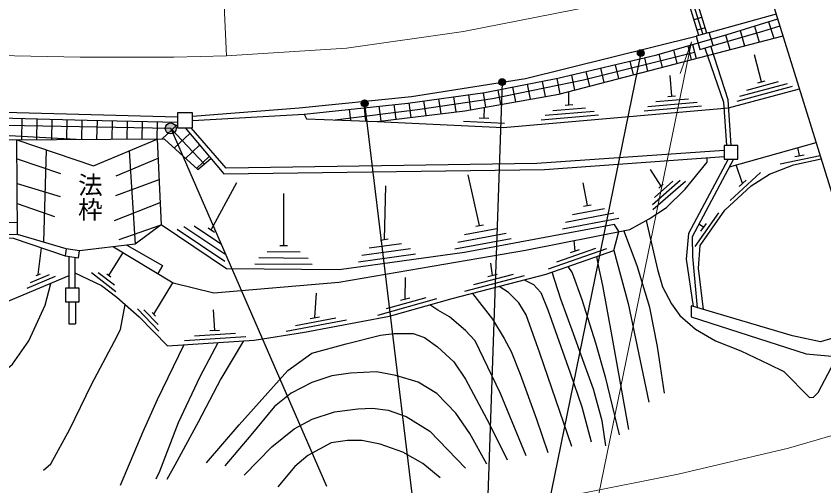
# Model space of a CAD drawing. Units: millimetres at full size, sheet at 1:1000; details may follow other scales. Extents: x 40000 to 680000, y 20000 to 380000.
# Drawn here: x 304041 to 363081, y 240528 to 274836 of the extents above; entities that cross this region are included whole.
import ezdxf
from ezdxf.enums import TextEntityAlignment as Align

# ---------------------------------------------------------------- set-up
doc = ezdxf.new("R2010")
doc.units = ezdxf.units.MM
doc.header["$LTSCALE"] = 1000
doc.linetypes.add('CHAIN', pattern=[18.5, 12, -1.5, 3.5, -1.5])
for name, color, linetype, lineweight in [('M-BGD', 7, 'Continuous', 25), ('M-BGD-EXST', 7, 'Continuous', 25), ('M-BMK', 2, 'CHAIN', 13), ('M-BMK-OTRS', 5, 'Continuous', 25), ('M-STR-HTXT', 7, 'Continuous', 13), ('M-STR-STRC', 7, 'Continuous', 25)]:
    doc.layers.add(name, color=color, linetype=linetype, lineweight=lineweight)
doc.styles.add('@ＭＳ ゴシック', font='')
doc.styles.get('@ＭＳ ゴシック').set_extended_font_data('@MS Gothic')

msp = doc.modelspace()

# ---------------------------------------------------------------- hatches: boundary and pattern name
at = {"layer": 'M-BGD-EXST'}
for points in [[(349917, 272255, -1), (349478, 272016, -0.41421), (349578, 272355, -0.41421)], [(339785, 270139, -1), (339346, 269900, -0.41421), (339446, 270239, -0.41421)], [(329736, 268583, -1), (329297, 268344, -0.41421), (329397, 268683, -0.41421)]]:
    msp.add_hatch(color=256, dxfattribs=at).paths.add_polyline_path(points)
at = {"layer": 'M-STR-STRC'}
msp.add_hatch(color=256, dxfattribs=at).paths.add_polyline_path([(315003, 266418, -0.41421), (315125, 266970, -0.41421), (315678, 266848, -1)])

# ---------------------------------------------------------------- linework, layer by layer
at = {"layer": 'M-BGD'}
for p, q in [((353949, 273425), (350993, 282992)), ((351288, 283072), (354225, 273505)), ((351288, 283072), (354225, 273505)), ((354533, 273594), (351582, 283151)), ((354176, 274753), (353594, 274574)), ((354705, 273644), (359610, 275001)), ((354412, 273988), (353830, 273810)), ((358006, 274110), (358343, 272944)), ((359047, 274433), (359421, 273224)), ((355903, 273461), (356213, 272390)), ((356955, 273784), (357278, 272667)), ((353486, 272768), (353751, 271750)), ((352086, 272366), (352330, 271381)), ((353144, 272670), (353394, 271657)), ((349959, 271801), (350200, 270827)), ((351028, 272063), (351265, 271104)), ((358531, 270042), (358004, 272002)), ((346749, 271036), (347006, 269997)), ((347819, 271291), (348071, 270273)), ((348889, 271546), (349135, 270550)), ((344630, 270531), (344854, 269437)), ((345679, 270781), (345941, 269720)), ((351965, 268996), (351836, 270491)), ((341399, 269859), (341622, 268769)), ((342479, 270069), (342705, 268961)), ((343559, 270280), (343787, 269160)), ((356949, 268995), (360425, 269929)), ((357450, 269440), (359768, 270063)), ((358261, 269969), (358802, 270114)), ((338186, 269241), (338343, 268186)), ((339240, 269439), (339455, 268384)), ((340319, 269649), (340539, 268576)), ((344444, 268348), (344448, 269332)), ((356737, 268627), (360793, 269718)), ((333827, 268646), (333985, 267577)), ((334917, 268795), (335078, 267708)), ((336007, 268943), (336170, 267838)), ((337096, 269092), (337259, 267993)), ((350795, 268594), (353186, 268800)), ((351686, 268972), (352244, 269020)), ((329468, 268148), (329588, 267182)), ((330562, 268264), (330696, 267185)), ((331656, 268380), (331789, 267315)), ((332750, 268499), (332881, 267446)), ((338245, 267396), (338283, 268175)), ((343274, 267946), (345665, 268152)), ((344165, 268324), (344723, 268372)), ((349950, 267919), (354135, 268280)), ((350223, 268244), (353810, 268553)), ((316939, 267220), (325088, 267683)), ((328374, 268032), (328475, 267223)), ((342429, 267271), (346613, 267632)), ((342702, 267596), (346289, 267905)), ((304449, 265796), (304478, 267369)), ((305549, 265802), (305578, 267339)), ((306649, 265809), (306677, 267310)), ((307750, 265815), (307777, 267280)), ((308850, 265821), (308877, 267250)), ((309950, 265827), (309976, 267224)), ((311051, 265833), (311076, 267199)), ((312151, 265840), (312176, 267175)), ((313251, 265846), (313276, 267150)), ((314352, 265852), (314375, 267125)), ((314701, 265854), (315839, 266931)), ((336732, 267169), (339729, 267025)), ((337896, 267413), (338595, 267379)), ((315602, 265192), (316733, 266264)), ((316419, 264451), (317446, 265424)), ((356188, 263832), (362519, 265617)), ((361292, 264646), (361177, 265239)), ((306232, 265073), (306042, 258322)), ((312290, 264988), (312738, 258192)), ((317235, 263709), (318159, 264583)), ((359886, 264043), (362821, 264662)), ((360949, 264574), (361634, 264718)), ((304109, 264403), (307278, 263344)), ((311363, 263177), (314413, 264467)), ((357139, 262620), (356683, 263971)), ((351179, 262419), (350421, 263643)), ((356244, 261380), (358443, 263420)), ((311329, 261741), (314483, 262911)), ((337920, 259549), (337091, 263236)), ((350559, 261078), (352589, 262859)), ((350588, 260704), (352956, 262781)), ((350700, 261601), (352053, 262787)), ((356882, 262382), (357396, 262858)), ((304119, 262621), (307263, 261654)), ((318304, 259225), (320168, 262690)), ((330962, 258522), (331072, 262453)), ((345795, 261014), (345487, 262667)), ((351021, 262281), (351337, 262558)), ((323599, 258087), (323615, 261893)), ((304127, 261144), (306847, 260207)), ((311229, 259919), (314558, 261227)), ((345520, 260963), (346070, 261065)), ((344190, 259800), (347729, 260459)), ((344698, 260352), (347057, 260791)), ((353677, 258013), (355401, 260468)), ((343977, 259303), (348106, 260071)), ((311568, 258518), (314631, 259583)), ((315808, 259269), (319301, 256936)), ((316308, 259476), (319302, 257477)), ((317056, 259517), (319052, 258185)), ((318071, 259381), (318537, 259070)), ((336823, 258887), (339182, 259326)), ((337645, 259497), (338196, 259600)), ((354293, 259413), (353954, 259651)), ((354092, 259126), (354495, 259699)), ((336103, 257837), (340232, 258606)), ((336315, 258334), (339855, 258993)), ((323319, 258090), (323879, 258084)), ((329835, 257912), (332212, 258240)), ((330685, 258484), (331239, 258560)), ((344891, 257680), (344826, 258455)), ((305660, 255954), (305900, 257922)), ((307690, 257829), (307619, 257334)), ((308680, 257687), (307690, 257829)), ((308609, 257192), (308680, 257687)), ((310813, 255897), (311861, 257575)), ((322395, 257648), (324795, 257626)), ((329066, 256897), (333227, 257472)), ((329302, 257384), (332868, 257876)), ((342964, 256373), (347213, 257855)), ((343574, 256903), (346406, 257891)), ((344561, 257565), (345222, 257795)), ((307619, 257334), (308609, 257192)), ((307903, 257294), (307903, 254960)), ((308332, 257232), (308332, 254960)), ((321791, 257204), (325390, 257170)), ((321486, 256757), (325686, 256717)), ((338868, 255902), (338730, 256791)), ((304854, 254966), (306929, 255835)), ((305084, 255388), (306467, 255967)), ((305498, 255887), (305821, 256022)), ((309555, 256107), (311339, 254736)), ((310036, 256116), (311225, 255202)), ((310674, 256004), (310952, 255790)), ((332475, 254176), (332508, 255739)), ((336842, 254754), (341197, 255889)), ((337492, 255234), (340395, 255990)), ((338529, 255814), (339207, 255991)), ((314113, 253059), (315494, 255361)), ((325876, 252820), (325990, 254605)), ((307895, 253960), (307895, 252365)), ((308376, 253960), (308376, 252365)), ((330469, 252993), (334803, 254204)), ((331111, 253484), (334000, 254291)), ((332138, 254082), (332812, 254271)), ((312899, 253447), (314468, 251835)), ((313375, 253387), (314422, 252313)), ((318556, 251885), (318460, 253382)), ((313991, 253185), (314235, 252934)), ((324457, 252249), (327406, 252800)), ((325532, 252756), (326220, 252884)), ((307895, 252365), (308376, 252365)), ((323775, 251817), (328198, 252643)), ((317078, 251490), (320072, 251682)), ((318207, 251863), (318905, 251908)), ((316349, 251143), (320840, 251431))]:
    msp.add_line(p, q, dxfattribs=at)
for points in [[(325088, 267683), (332667, 268488), (338306, 269257), (343647, 270297), (350877, 272020), (356015, 273493), (359721, 274642)], [(354983, 272683), (358621, 273736), (359881, 274127)], [(354983, 272683), (358621, 273736), (359881, 274127)], [(316939, 267542), (324720, 268147), (332934, 268976), (341267, 270276), (353745, 273366)], [(325088, 267683), (325269, 267339), (330419, 267152), (336826, 267916), (343710, 269140), (360105, 273402)], [(327361, 267263), (333366, 268012), (338861, 268826), (345502, 270183), (353635, 272196)], [(327361, 267263), (333366, 268012), (338861, 268826), (345502, 270183), (353635, 272196)], [(354379, 272509), (355745, 268562), (355970, 265391)], [(356304, 265391), (356085, 268731), (354811, 272634)], [(315839, 267463), (297764, 267944), (273713, 269362)], [(330419, 267152), (339634, 266710), (356118, 268130), (361307, 269525)], [(273713, 268984), (290102, 267924), (299230, 267512), (309236, 267240), (315839, 267093)], [(314873, 265855), (299070, 265766), (292827, 266045), (281661, 266873), (273546, 267678), (273546, 268434)], [(317792, 264044), (315340, 266633), (301938, 266883), (287043, 267540), (273713, 268434)], [(317792, 264044), (315340, 266633), (301938, 266883), (287043, 267540), (273713, 268434)], [(277239, 267311), (292730, 266579), (300838, 266262), (308876, 265821)], [(277239, 267311), (292730, 266579), (300838, 266262), (308876, 265821)], [(316389, 266670), (319223, 263329), (342670, 263638), (355804, 264591)], [(355804, 265016), (342089, 264076), (319394, 263740), (316822, 266670)], [(304101, 265794), (309694, 263900), (314352, 265852), (314631, 259583), (312738, 258192), (308680, 257687)], [(307690, 257829), (304140, 258889), (304101, 265794)], [(314873, 265855), (317313, 263637), (318272, 264450)], [(311168, 257996), (315513, 255356), (318495, 254628), (327629, 255397), (341263, 257746), (348887, 259262), (350308, 260022), (351572, 260852), (352949, 262201), (354563, 264178), (354540, 264499)], [(356097, 264391), (353191, 258953), (353020, 257083), (353519, 253634)], [(356486, 264391), (353455, 258717), (353472, 257283), (353832, 253542)], [(354293, 253406), (353930, 256429), (354033, 258077), (355855, 260672), (357763, 262443), (359120, 263301), (360856, 263987), (362891, 264417)], [(304135, 259745), (291897, 260141), (272825, 261245)], [(273081, 260426), (294383, 259190), (304140, 258889)], [(273064, 260096), (288095, 259188), (298000, 258658), (303832, 258628), (307619, 257334)], [(350087, 259904), (350921, 256323), (351281, 255062), (351944, 253821), (352550, 252961), (353687, 251984), (355157, 251111), (357003, 250392), (359051, 249424), (360149, 248876), (362034, 246973), (362318, 247001), (362659, 247342), (363626, 249150), (364202, 249959)], [(308332, 256096), (310290, 255164), (311406, 254305), (313045, 252867), (315095, 250762), (321440, 251168), (325120, 251763), (331336, 252924), (335919, 254204), (342791, 255995), (347724, 257715), (348088, 259103), (347778, 259611), (336824, 257573), (327655, 256307), (319422, 256384), (314631, 259583)], [(307903, 255863), (300223, 252648), (298431, 252858), (295220, 254051), (290301, 255035), (289861, 257231), (272660, 258680)], [(351426, 247304), (350919, 250710), (350372, 253557), (349434, 256607), (348450, 259176)], [(312143, 258118), (314733, 256611), (314386, 256041)], [(347724, 257715), (348766, 253843), (349533, 250235), (350289, 246636)], [(348834, 244639), (347614, 251437), (346924, 255151), (346598, 256613), (346493, 257286)], [(344373, 256546), (344695, 256093), (345396, 254140), (346383, 250969), (347092, 248498), (348124, 244260)], [(347153, 243459), (346878, 245265), (346236, 247589), (345556, 249463), (344785, 251630), (343867, 254164), (343218, 256144)], [(283439, 243198), (288981, 245243), (292993, 246458), (299051, 247390), (301094, 247721), (302550, 248397), (303785, 249411), (304967, 251126), (306164, 253726), (306588, 255312)], [(344660, 243401), (342316, 250225), (341316, 253020), (340779, 253903), (340032, 254639), (339355, 255099)], [(341184, 255576), (341846, 255240), (342383, 254658), (342912, 253394), (344542, 248784), (345383, 246300), (346079, 243743)], [(337395, 254588), (338857, 252693), (339725, 251300), (340213, 250353), (340882, 248688), (342084, 245406), (342916, 242956)], [(306039, 241661), (306573, 242141), (307960, 244665), (309546, 247942), (311237, 251093), (311664, 251946), (312016, 253770)], [(341332, 242712), (339440, 247284), (337591, 251110), (336894, 251863), (335720, 252874), (334861, 253361), (334268, 253743)], [(366679, 252200), (362832, 251057), (360785, 251496), (353376, 253676), (353376, 252882), (361800, 250162), (364202, 249959), (364507, 250195), (366968, 251268)], [(317960, 242198), (320336, 244981), (323910, 248948), (325643, 250215), (328166, 250913), (330685, 251538), (331667, 251662), (333060, 251645), (333900, 251359), (334829, 250681), (336046, 249590), (336885, 248323), (338638, 245029), (339923, 242416)], [(314276, 241035), (314544, 241606), (315919, 245157), (317492, 248516), (318811, 251000)], [(320651, 251118), (319011, 248338), (317349, 245176), (315634, 242036), (315045, 240983)], [(316290, 250838), (314353, 246821), (313293, 244471), (311649, 240552)], [(338441, 242114), (337213, 244355), (336181, 245825), (334799, 247269), (333437, 248093), (331805, 248594), (330379, 248854), (328470, 248747), (327121, 248558), (325642, 248084), (324142, 247303), (322932, 246318), (321190, 244218), (319298, 241987)], [(320706, 241305), (322723, 243374), (324358, 244695), (325685, 245403), (327307, 245940), (329006, 246164), (330091, 246191), (331230, 246057), (332539, 245600), (334272, 244522), (336881, 241809)], [(335023, 241116), (333776, 242155), (332297, 242997), (330656, 243579), (329312, 243848), (328268, 243848), (327058, 243669), (325354, 242746), (324404, 241949), (323158, 240445)]]:
    msp.add_lwpolyline(points, dxfattribs=at)
for points in [[(354023, 272405), (354983, 272683), (354705, 273644), (353745, 273366)], [(315839, 266670), (316939, 266670), (316939, 267770), (315839, 267770)], [(355804, 264391), (356804, 264391), (356804, 265391), (355804, 265391)], [(307642, 253960), (308642, 253960), (308642, 254960), (307642, 254960)]]:
    msp.add_lwpolyline(points, close=True, dxfattribs=at)
at = {"layer": 'M-BGD-EXST'}
for p, q in [((349698, 272136), (342728, 237999)), ((339566, 270020), (338416, 237253)), ((329516, 268464), (333281, 237417))]:
    msp.add_line(p, q, dxfattribs=at)
for centre in [(349698, 272136), (339566, 270020), (329516, 268464)]:
    msp.add_circle(centre, 250, dxfattribs=at)
at = {"layer": 'M-BMK'}
msp.add_lwpolyline([(59742, 286402), (93267, 284331), (159462, 280446), (243704, 275231), (259138, 274265), (298111, 272072), (308732, 271841), (315577, 271853), (319426, 271948), (328179, 272505), (336747, 273727), (347405, 275807), (358436, 278787)], dxfattribs=at)
at = {"layer": 'M-BMK-OTRS'}
msp.add_line((371354, 237122), (344556, 323553), dxfattribs=at)
at = {"layer": 'M-STR-HTXT'}
for p, q in [((317855, 302601), (319426, 271948)), ((353399, 272963), (352576, 270650))]:
    msp.add_line(p, q, dxfattribs=at)
for points in [[(353399, 272963), (345628, 235063), (367476, 236361)], [(368707, 245658), (360498, 243275), (352423, 241390), (345097, 239925), (334764, 238349), (331149, 238032), (320412, 237135), (312716, 236934), (307367, 236962), (298079, 237420), (271286, 238938), (242359, 240700), (202971, 243024), (187612, 244024), (160776, 245595), (127817, 247534), (58217, 251890)]]:
    msp.add_lwpolyline(points, dxfattribs=at)
at = {"layer": 'M-STR-STRC'}
msp.add_line((315340, 266633), (326732, 240505), dxfattribs=at)
msp.add_circle((315340, 266633), 400, dxfattribs=at)

# ---------------------------------------------------------------- texts
at = {"layer": 'M-BGD', "style": '@ＭＳ ゴシック'}
msp.add_text('法枠', height=1320, rotation=270, dxfattribs=at).set_placement((308389, 263420), align=Align.BOTTOM_LEFT)

doc.saveas('drawing.dxf')
